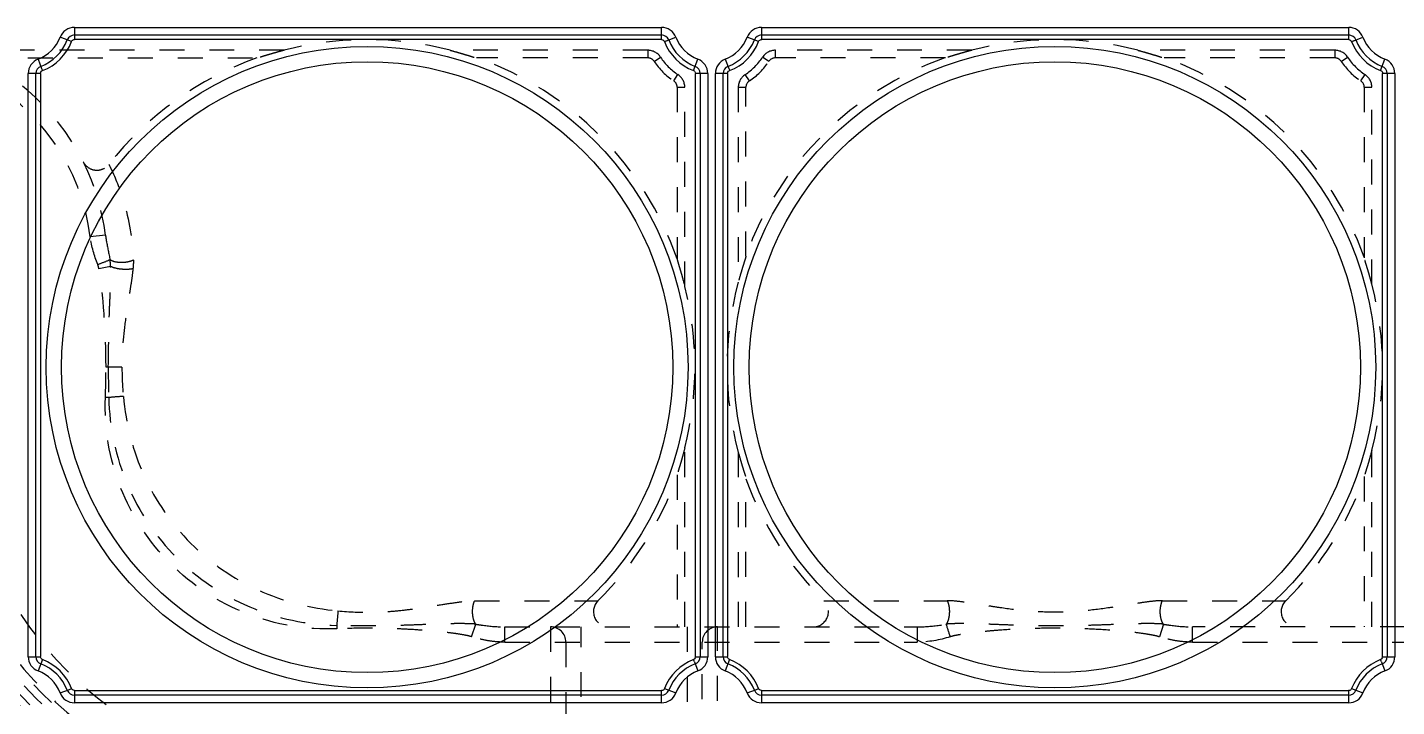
# Model space of a CAD drawing. Header units: millimetres. Extents: x -840 to 1682, y -9216 to -2117.
# Drawn here: x 1020.3 to 1109.9, y -2551.6 to -2507.1 of the extents above; entities that cross this region are included whole.
import ezdxf

# ---------------------------------------------------------------- set-up
doc = ezdxf.new("R2010")
doc.units = ezdxf.units.MM
doc.header["$LTSCALE"] = 16.335
doc.linetypes.add('HIDDEN', pattern=[0.2, 0.1, -0.1])
doc.layers.get('0').update_dxf_attribs({"linetype": 'CONTINUOUS'})
doc.layers.add('DEFAULT_2', color=8, linetype='HIDDEN')

msp = doc.modelspace()

# ---------------------------------------------------------------- linework, layer by layer
at = {"color": 7, "linetype": 'Continuous'}
for p, q in [((1023.174, -2508.041), (1022.427, -2507.755)), ((1023.361, -2507.112), (1023.361, -2507.912)), ((1023.361, -2507.112), (1061.784, -2507.112)), ((1023.361, -2507.612), (1061.784, -2507.612)), ((1061.784, -2507.912), (1061.784, -2507.112)), ((1062.115, -2507.986), (1062.718, -2507.755)), ((1068.136, -2508.041), (1067.389, -2507.755)), ((1068.323, -2507.112), (1068.323, -2507.912)), ((1068.323, -2507.112), (1106.746, -2507.112)), ((1068.323, -2507.612), (1106.746, -2507.612)), ((1106.746, -2507.912), (1106.746, -2507.112)), ((1107.077, -2507.986), (1107.68, -2507.755)), ((1061.784, -2507.912), (1023.372, -2507.912)), ((1062.115, -2507.986), (1061.974, -2508.051)), ((1106.746, -2507.912), (1068.334, -2507.912)), ((1107.077, -2507.986), (1106.936, -2508.051)), ((1020.984, -2509.198), (1021.215, -2509.801)), ((1063.875, -2509.945), (1064.161, -2509.198)), ((1065.946, -2509.198), (1066.177, -2509.801)), ((1108.837, -2509.945), (1109.122, -2509.198)), ((1020.342, -2548.317), (1020.342, -2510.132)), ((1021.142, -2510.132), (1020.342, -2510.132)), ((1020.842, -2548.317), (1020.842, -2510.132)), ((1021.142, -2510.132), (1021.142, -2548.305)), ((1021.215, -2509.801), (1021.28, -2509.941)), ((1064.803, -2510.132), (1064.003, -2510.132)), ((1064.003, -2548.317), (1064.003, -2510.143)), ((1064.303, -2510.132), (1064.303, -2548.317)), ((1064.803, -2510.132), (1064.803, -2548.317)), ((1065.303, -2548.317), (1065.303, -2510.132)), ((1066.103, -2510.132), (1065.303, -2510.132)), ((1065.803, -2548.317), (1065.803, -2510.132)), ((1066.103, -2510.132), (1066.103, -2548.305)), ((1066.177, -2509.801), (1066.242, -2509.941)), ((1109.765, -2510.132), (1108.965, -2510.132)), ((1108.965, -2548.317), (1108.965, -2510.143)), ((1109.265, -2510.132), (1109.265, -2548.317)), ((1109.765, -2510.132), (1109.765, -2548.317)), ((1020.342, -2548.317), (1021.142, -2548.317)), ((1021.27, -2548.503), (1020.984, -2549.251)), ((1063.93, -2548.647), (1063.865, -2548.507)), ((1063.93, -2548.647), (1064.161, -2549.251)), ((1064.003, -2548.317), (1064.803, -2548.317)), ((1065.303, -2548.317), (1066.103, -2548.317)), ((1066.232, -2548.503), (1065.946, -2549.251)), ((1108.892, -2548.647), (1108.827, -2548.507)), ((1108.892, -2548.647), (1109.122, -2549.251)), ((1108.965, -2548.317), (1109.765, -2548.317)), ((1022.427, -2550.693), (1023.03, -2550.462)), ((1023.03, -2550.462), (1023.171, -2550.398)), ((1023.361, -2550.536), (1023.361, -2551.336)), ((1023.361, -2550.536), (1061.773, -2550.536)), ((1061.784, -2550.836), (1023.361, -2550.836)), ((1061.784, -2551.336), (1061.784, -2550.536)), ((1061.971, -2550.407), (1062.718, -2550.693)), ((1067.389, -2550.693), (1067.992, -2550.462)), ((1067.992, -2550.462), (1068.132, -2550.398)), ((1068.323, -2550.536), (1068.323, -2551.336)), ((1068.323, -2550.536), (1106.734, -2550.536)), ((1106.746, -2550.836), (1068.323, -2550.836)), ((1106.746, -2551.336), (1106.746, -2550.536)), ((1106.933, -2550.407), (1107.68, -2550.693)), ((1061.784, -2551.336), (1023.361, -2551.336)), ((1106.746, -2551.336), (1068.323, -2551.336))]:
    msp.add_line(p, q, dxfattribs=at)
for centre, radius in [((1042.515, -2529.362), 21), ((1087.515, -2529.362), 21), ((1042.515, -2529.362), 20), ((1087.515, -2529.362), 20)]:
    msp.add_circle(centre, radius, dxfattribs=at)
for centre, radius, start, end in [((1020.092, -2506.862), 2.5, 290.92483, 339.07517), ((1023.361, -2508.112), 1, 90, 159.07517), ((1023.361, -2508.112), 0.5, 90, 159.07517), ((1061.784, -2508.112), 1, 20.92483, 90), ((1061.784, -2508.112), 0.5, 20.92483, 90), ((1065.053, -2506.862), 2.5, 200.92483, 249.07517), ((1065.053, -2506.862), 2.5, 290.92483, 339.07517), ((1068.323, -2508.112), 1, 90, 159.07517), ((1068.323, -2508.112), 0.5, 90, 159.07517), ((1106.746, -2508.112), 1, 20.92483, 90), ((1106.746, -2508.112), 0.5, 20.92483, 90), ((1110.015, -2506.862), 2.5, 200.92483, 249.07517), ((1020.092, -2506.862), 3, 290.92483, 339.07517), ((1020.092, -2506.862), 3.3, 291.01343, 339.07517), ((1065.053, -2506.862), 3.3, 201.01343, 249.07517), ((1065.053, -2506.862), 3, 200.92483, 249.07517), ((1065.053, -2506.862), 3, 290.92483, 339.07517), ((1065.053, -2506.862), 3.3, 291.01343, 339.07517), ((1110.015, -2506.862), 3.3, 201.01343, 249.07517), ((1110.015, -2506.862), 3, 200.92483, 249.07517), ((1021.342, -2510.132), 1, 110.92483, 180), ((1021.342, -2510.132), 0.5, 110.92483, 180), ((1063.803, -2510.132), 0.5, 360, 69.07517), ((1063.803, -2510.132), 1, 0, 69.07517), ((1066.303, -2510.132), 1, 110.92483, 180), ((1066.303, -2510.132), 0.5, 110.92483, 180), ((1108.765, -2510.132), 0.5, 360, 69.07517), ((1108.765, -2510.132), 1, 0, 69.07517), ((1040.015, -2531.862), 81.156, 180, 270), ((1040.015, -2531.862), 81.099, 180, 270), ((1040.015, -2531.862), 79.102, 180, 270), ((1040.015, -2531.862), 71.5, 180, 270), ((1040.015, -2531.862), 68.5, 180, 270), ((1040.015, -2531.862), 66, 180, 270), ((1021.342, -2548.317), 1, 180, 249.07517), ((1021.342, -2548.317), 0.5, 180, 249.07517), ((1020.092, -2551.586), 3, 20.92483, 69.07517), ((1020.092, -2551.586), 3.3, 21.01342, 69.07517), ((1065.053, -2551.586), 3.3, 111.01343, 159.07517), ((1065.053, -2551.586), 3, 110.92483, 159.07517), ((1063.803, -2548.317), 0.5, 290.92483, 0), ((1063.803, -2548.317), 1, 290.92483, 0), ((1066.303, -2548.317), 1, 180, 249.07517), ((1066.303, -2548.317), 0.5, 180, 249.07517), ((1065.053, -2551.586), 3, 20.92483, 69.07517), ((1065.053, -2551.586), 3.3, 21.01342, 69.07517), ((1110.015, -2551.586), 3.3, 111.01343, 159.07517), ((1110.015, -2551.586), 3, 110.92483, 159.07517), ((1108.765, -2548.317), 0.5, 290.92483, 0), ((1108.765, -2548.317), 1, 290.92483, 360), ((1020.092, -2551.586), 2.5, 20.92483, 69.07517), ((1065.053, -2551.586), 2.5, 110.92483, 159.07517), ((1065.053, -2551.586), 2.5, 20.92483, 69.07517), ((1110.015, -2551.586), 2.5, 110.92483, 159.07517), ((1023.361, -2550.336), 1, 200.92483, 270), ((1023.361, -2550.336), 0.5, 200.92483, 270), ((1061.784, -2550.336), 0.5, 270, 339.07517), ((1061.784, -2550.336), 1, 270, 339.07517), ((1068.323, -2550.336), 1, 200.92483, 270), ((1068.323, -2550.336), 0.5, 200.92483, 270), ((1106.746, -2550.336), 0.5, 270, 339.07517), ((1106.746, -2550.336), 1, 270, 339.07517)]:
    msp.add_arc(centre, radius, start, end, dxfattribs=at)
for points in [[(1023.174, -2508.041), (1023.184, -2508.016), (1023.199, -2507.992), (1023.218, -2507.972)], [(1023.218, -2507.972), (1023.237, -2507.953), (1023.26, -2507.937), (1023.285, -2507.927)], [(1023.285, -2507.927), (1023.313, -2507.916), (1023.343, -2507.911), (1023.372, -2507.912)], [(1061.784, -2507.912), (1061.837, -2507.912), (1061.894, -2507.937), (1061.93, -2507.976)], [(1061.93, -2507.976), (1061.949, -2507.996), (1061.964, -2508.02), (1061.973, -2508.046)], [(1068.136, -2508.041), (1068.146, -2508.016), (1068.161, -2507.992), (1068.18, -2507.972)], [(1068.18, -2507.972), (1068.199, -2507.953), (1068.222, -2507.937), (1068.247, -2507.927)], [(1068.247, -2507.927), (1068.275, -2507.916), (1068.305, -2507.911), (1068.334, -2507.912)], [(1106.746, -2507.912), (1106.799, -2507.912), (1106.856, -2507.937), (1106.892, -2507.976)], [(1106.892, -2507.976), (1106.911, -2507.996), (1106.926, -2508.02), (1106.935, -2508.046)], [(1021.142, -2510.132), (1021.142, -2510.078), (1021.166, -2510.022), (1021.205, -2509.985)], [(1021.205, -2509.985), (1021.225, -2509.967), (1021.249, -2509.951), (1021.275, -2509.943)], [(1063.875, -2509.945), (1063.9, -2509.955), (1063.924, -2509.97), (1063.944, -2509.989)], [(1063.944, -2509.989), (1063.963, -2510.008), (1063.979, -2510.031), (1063.989, -2510.056)], [(1063.989, -2510.056), (1064, -2510.084), (1064.005, -2510.114), (1064.003, -2510.143)], [(1066.103, -2510.132), (1066.103, -2510.078), (1066.128, -2510.022), (1066.167, -2509.985)], [(1066.167, -2509.985), (1066.187, -2509.967), (1066.211, -2509.951), (1066.237, -2509.943)], [(1108.837, -2509.945), (1108.862, -2509.955), (1108.886, -2509.97), (1108.906, -2509.989)], [(1108.906, -2509.989), (1108.925, -2510.008), (1108.941, -2510.031), (1108.951, -2510.056)], [(1108.951, -2510.056), (1108.962, -2510.084), (1108.967, -2510.114), (1108.965, -2510.143)], [(1021.156, -2548.392), (1021.145, -2548.365), (1021.14, -2548.334), (1021.142, -2548.305)], [(1021.201, -2548.459), (1021.182, -2548.44), (1021.166, -2548.417), (1021.156, -2548.392)], [(1021.27, -2548.503), (1021.245, -2548.494), (1021.221, -2548.478), (1021.201, -2548.459)], [(1063.94, -2548.463), (1063.92, -2548.481), (1063.896, -2548.497), (1063.87, -2548.505)], [(1064.003, -2548.317), (1064.003, -2548.37), (1063.979, -2548.426), (1063.94, -2548.463)], [(1066.118, -2548.392), (1066.107, -2548.365), (1066.102, -2548.334), (1066.103, -2548.305)], [(1066.163, -2548.459), (1066.144, -2548.44), (1066.128, -2548.417), (1066.118, -2548.392)], [(1066.232, -2548.503), (1066.206, -2548.494), (1066.183, -2548.478), (1066.163, -2548.459)], [(1108.902, -2548.463), (1108.882, -2548.481), (1108.858, -2548.497), (1108.832, -2548.505)], [(1108.965, -2548.317), (1108.965, -2548.37), (1108.94, -2548.426), (1108.902, -2548.463)], [(1023.212, -2550.47), (1023.195, -2550.45), (1023.18, -2550.427), (1023.172, -2550.402)], [(1023.361, -2550.536), (1023.307, -2550.536), (1023.249, -2550.51), (1023.212, -2550.47)], [(1061.859, -2550.521), (1061.832, -2550.532), (1061.802, -2550.537), (1061.773, -2550.536)], [(1061.927, -2550.476), (1061.908, -2550.495), (1061.884, -2550.511), (1061.859, -2550.521)], [(1061.971, -2550.407), (1061.961, -2550.433), (1061.946, -2550.457), (1061.927, -2550.476)], [(1068.174, -2550.47), (1068.157, -2550.45), (1068.142, -2550.427), (1068.134, -2550.402)], [(1068.323, -2550.536), (1068.268, -2550.536), (1068.211, -2550.51), (1068.174, -2550.47)], [(1106.821, -2550.521), (1106.794, -2550.532), (1106.764, -2550.537), (1106.734, -2550.536)], [(1106.889, -2550.476), (1106.87, -2550.495), (1106.846, -2550.511), (1106.821, -2550.521)], [(1106.933, -2550.407), (1106.923, -2550.433), (1106.908, -2550.457), (1106.889, -2550.476)]]:
    msp.add_open_spline(points, degree=3, dxfattribs=at)
at = {"layer": 'DEFAULT_2', "color": 8, "linetype": 'HIDDEN'}
for p, q in [((1037.09, -2508.612), (1015.9, -2508.612)), ((1060.878, -2508.612), (1047.941, -2508.612)), ((1060.878, -2508.612), (1060.878, -2509.112)), ((1069.229, -2509.112), (1069.229, -2508.612)), ((1082.09, -2508.612), (1069.229, -2508.612)), ((1105.84, -2508.612), (1092.941, -2508.612)), ((1105.84, -2508.612), (1105.84, -2509.112)), ((1017.054, -2509.112), (1035.361, -2509.112)), ((1060.878, -2509.112), (1049.67, -2509.112)), ((1061.295, -2509.337), (1061.713, -2509.062)), ((1068.812, -2509.337), (1068.394, -2509.062)), ((1080.361, -2509.112), (1069.229, -2509.112)), ((1105.84, -2509.112), (1094.67, -2509.112)), ((1106.257, -2509.337), (1106.675, -2509.062)), ((1062.578, -2510.621), (1062.853, -2510.203)), ((1067.528, -2510.621), (1067.253, -2510.203)), ((1107.54, -2510.621), (1107.815, -2510.203)), ((1062.803, -2511.038), (1062.803, -2522.317)), ((1062.803, -2511.038), (1063.303, -2511.038)), ((1063.303, -2524.085), (1063.303, -2511.038)), ((1066.803, -2511.038), (1066.803, -2523.793)), ((1066.803, -2511.038), (1067.303, -2511.038)), ((1067.303, -2522.101), (1067.303, -2511.038)), ((1107.765, -2511.038), (1107.765, -2522.208)), ((1107.765, -2511.038), (1108.265, -2511.038)), ((1108.265, -2523.937), (1108.265, -2511.038)), ((1025.394, -2520.709), (1024.402, -2520.836)), ((1025.72, -2522.765), (1024.962, -2522.918)), ((1026.471, -2529.362), (1025.428, -2529.362)), ((1025.604, -2531.353), (1025.386, -2531.345)), ((1063.303, -2546.362), (1063.303, -2534.64)), ((1066.803, -2534.932), (1066.803, -2546.362)), ((1108.265, -2546.362), (1108.265, -2534.788)), ((1062.803, -2536.408), (1062.803, -2546.362)), ((1107.765, -2536.517), (1107.765, -2546.362)), ((1067.303, -2546.362), (1067.303, -2536.624)), ((1049.553, -2544.651), (1057.623, -2544.651)), ((1072.407, -2544.651), (1080.477, -2544.651)), ((1094.553, -2544.651), (1102.623, -2544.651)), ((1040.524, -2546.274), (1040.533, -2546.492)), ((1049.355, -2547.013), (1049.618, -2546.188)), ((1051.529, -2547.362), (1051.529, -2546.362)), ((1051.529, -2546.362), (1078.501, -2546.362)), ((1054.524, -2546.362), (1054.524, -2557.741)), ((1056.524, -2557.488), (1056.524, -2546.362)), ((1063.447, -2546.362), (1063.447, -2557.488)), ((1065.447, -2557.741), (1065.447, -2546.362)), ((1078.501, -2546.362), (1078.501, -2547.362)), ((1094.618, -2546.188), (1094.356, -2547.013)), ((1123.501, -2546.362), (1096.529, -2546.362)), ((1096.529, -2547.362), (1096.529, -2546.362)), ((1051.529, -2547.362), (1078.501, -2547.362)), ((1055.524, -2547.362), (1055.524, -2557.626)), ((1064.447, -2557.626), (1064.447, -2547.362)), ((1096.529, -2547.362), (1123.501, -2547.362))]:
    msp.add_line(p, q, dxfattribs=at)
for centre, radius, start, end in [((1010.515, -2522.612), 15, 7.29019, 81.70679), ((1042.515, -2529.362), 21.448, 75.34658, 104.65342), ((1060.878, -2509.612), 1, 33.36701, 90), ((1069.229, -2509.612), 1, 90, 146.63299), ((1087.515, -2529.362), 21.448, 75.34658, 104.65342), ((1105.84, -2509.612), 1, 33.36701, 90), ((1042.515, -2529.362), 21.494, 109.59012, 141.8377), ((1042.515, -2529.362), 21.494, 19.28489, 70.40988), ((1060.878, -2509.612), 0.5, 33.36701, 90), ((1065.053, -2506.862), 4.5, 213.36701, 236.63299), ((1065.053, -2506.862), 4, 213.36701, 236.63299), ((1065.053, -2506.862), 4, 303.36701, 326.63299), ((1087.515, -2529.362), 21.494, 109.59012, 160.10915), ((1065.053, -2506.862), 4.5, 303.36701, 326.63299), ((1069.229, -2509.612), 0.5, 90, 146.63299), ((1087.515, -2529.362), 21.494, 19.59012, 70.40988), ((1105.84, -2509.612), 0.5, 33.36701, 90), ((1110.015, -2506.862), 4.5, 213.36701, 236.63299), ((1110.015, -2506.862), 4, 213.36701, 236.63299), ((1010.515, -2522.612), 14, 7.29002, 62.26808), ((1062.303, -2511.038), 1, 0, 56.63299), ((1067.803, -2511.038), 1, 123.36701, 180), ((1107.265, -2511.038), 1, 0, 56.63299), ((1062.303, -2511.038), 0.5, 0, 56.63299), ((1067.803, -2511.038), 0.5, 123.36701, 180), ((1107.265, -2511.038), 0.5, 0, 56.63299), ((1087.515, -2529.362), 21.448, 164.94945, 195.05055), ((1087.515, -2529.362), 21.448, 345.34658, 14.65342), ((1042.515, -2529.362), 21.448, 345.75453, 14.24547), ((977.063, -2529.342), 48.365, 357.62651, 359.97545), ((1098.517, -2529.351), 72.941, 180.00935, 181.57349), ((1040.015, -2531.862), 80.657, 180, 270), ((1040.015, -2531.862), 80.158, 180, 270), ((1040.015, -2531.862), 79.659, 180, 270), ((1040.015, -2531.862), 79.603, 180, 270), ((1040.015, -2531.862), 70, 180, 270), ((1039.515, -2532.362), 27.5, 180, 269.99991), ((1039.515, -2532.362), 27, 180, 270), ((1039.716, -2532.362), 26.55, 180, 269.53745), ((1039.716, -2532.362), 26.051, 180, 269.5359), ((1042.515, -2529.362), 21.494, 314.65893, 340.71511), ((1087.515, -2529.362), 21.494, 199.89085, 225.34107), ((1087.515, -2529.362), 21.494, 314.65893, 340.40988), ((1039.716, -2532.362), 23.837, 197.87692, 269.53226), ((1039.716, -2532.362), 25.834, 197.87834, 269.5359), ((1058.326, -2545.362), 1, 134.65944, 270.04146), ((1071.705, -2545.362), 1, 269.9585, 45.34061), ((1103.326, -2545.362), 1, 134.65946, 270.04148), ((1054.524, -2547.362), 1, 0, 90), ((1065.447, -2547.362), 1, 90, 180), ((876.522, -2611.34), 214.048, 17.48903, 17.72087)]:
    msp.add_arc(centre, radius, start, end, dxfattribs=at)
for points, knots in [([(1037.09, -2508.612), (1036.933, -2508.654), (1036.698, -2508.717), (1036.387, -2508.806), (1036.156, -2508.874), (1035.929, -2508.942), (1035.743, -2508.999), (1035.6, -2509.044), (1035.503, -2509.073), (1035.429, -2509.096), (1035.384, -2509.108), (1035.367, -2509.112), (1035.361, -2509.112)], [0, 0, 0, 0, 0.270583, 0.405385, 0.53937, 0.671758, 0.800788, 0.8627, 0.920961, 0.971232, 0.989837, 1, 1, 1, 1]), ([(1047.941, -2508.612), (1048.098, -2508.654), (1048.333, -2508.717), (1048.644, -2508.806), (1048.875, -2508.874), (1049.102, -2508.942), (1049.288, -2508.999), (1049.43, -2509.044), (1049.528, -2509.073), (1049.601, -2509.096), (1049.647, -2509.108), (1049.664, -2509.112), (1049.67, -2509.112)], [0, 0, 0, 0, 0.270583, 0.405386, 0.53937, 0.671759, 0.800789, 0.862701, 0.920962, 0.971232, 0.989837, 1, 1, 1, 1]), ([(1082.09, -2508.612), (1081.933, -2508.654), (1081.698, -2508.717), (1081.387, -2508.806), (1081.156, -2508.874), (1080.929, -2508.942), (1080.743, -2508.999), (1080.6, -2509.044), (1080.503, -2509.073), (1080.429, -2509.096), (1080.384, -2509.108), (1080.367, -2509.112), (1080.361, -2509.112)], [0, 0, 0, 0, 0.270583, 0.405385, 0.53937, 0.671758, 0.800788, 0.8627, 0.920961, 0.971232, 0.989837, 1, 1, 1, 1]), ([(1092.941, -2508.612), (1093.098, -2508.654), (1093.333, -2508.717), (1093.644, -2508.806), (1093.875, -2508.874), (1094.102, -2508.942), (1094.288, -2508.999), (1094.43, -2509.044), (1094.528, -2509.073), (1094.601, -2509.096), (1094.647, -2509.108), (1094.664, -2509.112), (1094.67, -2509.112)], [0, 0, 0, 0, 0.270583, 0.405386, 0.53937, 0.671759, 0.800789, 0.862701, 0.920962, 0.971232, 0.989837, 1, 1, 1, 1]), ([(1023.934, -2515.909), (1024.008, -2516.058), (1024.236, -2516.322), (1024.723, -2516.5), (1025.236, -2516.424), (1025.512, -2516.212), (1025.615, -2516.081)], [0, 0, 0, 0, 0.250072, 0.499988, 0.749946, 1, 1, 1, 1]), ([(1025.615, -2516.081), (1025.684, -2516.217), (1026.051, -2516.983), (1026.828, -2519.012), (1027.167, -2521.029), (1027.216, -2522.347)], [0, 0, 0, 0, 0.070389, 0.39158, 1, 1, 1, 1]), ([(1025.394, -2520.709), (1025.411, -2520.841), (1025.493, -2521.386), (1025.609, -2521.925), (1025.697, -2522.334)], [0, 0, 0, 0, 0.240819, 1, 1, 1, 1]), ([(1067.303, -2522.101), (1067.303, -2522.107), (1067.299, -2522.123), (1067.287, -2522.167), (1067.265, -2522.238), (1067.235, -2522.334), (1067.191, -2522.473), (1067.135, -2522.655), (1067.066, -2522.877), (1066.998, -2523.104), (1066.909, -2523.409), (1066.845, -2523.639), (1066.803, -2523.793)], [0, 0, 0, 0, 0.009968, 0.028273, 0.078083, 0.136102, 0.197908, 0.326944, 0.459491, 0.593713, 0.728797, 1, 1, 1, 1]), ([(1108.265, -2523.937), (1108.224, -2523.78), (1108.161, -2523.545), (1108.072, -2523.234), (1108.004, -2523.003), (1107.935, -2522.776), (1107.878, -2522.59), (1107.834, -2522.447), (1107.804, -2522.35), (1107.782, -2522.277), (1107.77, -2522.231), (1107.765, -2522.214), (1107.765, -2522.208)], [0, 0, 0, 0, 0.270583, 0.405385, 0.53937, 0.671758, 0.800788, 0.8627, 0.920961, 0.971232, 0.989837, 1, 1, 1, 1]), ([(1025.697, -2522.334), (1025.648, -2522.354), (1025.38, -2522.462), (1025.11, -2522.565), (1024.89, -2522.648)], [0, 0, 0, 0, 0.183508, 1, 1, 1, 1]), ([(1025.428, -2529.362), (1025.428, -2528.82), (1025.409, -2527.736), (1025.327, -2526.113), (1025.194, -2524.506), (1025.067, -2523.44), (1024.962, -2522.918)], [0, 0, 0, 0, 0.251691, 0.502895, 0.753268, 1, 1, 1, 1]), ([(1025.576, -2529.362), (1025.589, -2528.811), (1025.602, -2527.709), (1025.63, -2526.331), (1025.672, -2525.23), (1025.725, -2524.135), (1025.755, -2523.311), (1025.72, -2522.765)], [0, 0, 0, 0, 0.250638, 0.501172, 0.626358, 0.751459, 1, 1, 1, 1]), ([(1025.72, -2522.765), (1025.719, -2522.729), (1025.716, -2522.585), (1025.708, -2522.441), (1025.697, -2522.334)], [0, 0, 0, 0, 0.255354, 1, 1, 1, 1]), ([(1027.216, -2522.347), (1027.113, -2522.402), (1026.86, -2522.487), (1026.448, -2522.53), (1026.041, -2522.488), (1025.792, -2522.396), (1025.697, -2522.334)], [0, 0, 0, 0, 0.222735, 0.503987, 0.783748, 1, 1, 1, 1]), ([(1027.192, -2522.912), (1027.094, -2522.938), (1026.857, -2522.969), (1026.473, -2522.961), (1026.078, -2522.898), (1025.826, -2522.817), (1025.72, -2522.765)], [0, 0, 0, 0, 0.202384, 0.474814, 0.764549, 1, 1, 1, 1]), ([(1027.192, -2522.912), (1027.168, -2523.173), (1027.097, -2523.699), (1026.925, -2524.758), (1026.712, -2526.098), (1026.518, -2527.723), (1026.475, -2528.816), (1026.471, -2529.362)], [0, 0, 0, 0, 0.120913, 0.24485, 0.495476, 0.747615, 1, 1, 1, 1]), ([(1027.216, -2522.347), (1027.218, -2522.393), (1027.22, -2522.582), (1027.206, -2522.77), (1027.192, -2522.912)], [0, 0, 0, 0, 0.242353, 1, 1, 1, 1]), ([(1062.803, -2522.317), (1062.803, -2522.323), (1062.809, -2522.341), (1062.82, -2522.388), (1062.843, -2522.463), (1062.873, -2522.564), (1062.918, -2522.71), (1062.975, -2522.899), (1063.043, -2523.131), (1063.111, -2523.367), (1063.199, -2523.685), (1063.263, -2523.924), (1063.303, -2524.085)], [0, 0, 0, 0, 0.010369, 0.029286, 0.080023, 0.138525, 0.200541, 0.329559, 0.461784, 0.595527, 0.730045, 1, 1, 1, 1]), ([(1040.533, -2546.492), (1038.545, -2546.574), (1034.487, -2545.886), (1029.355, -2542.524), (1025.992, -2537.392), (1025.303, -2533.333), (1025.386, -2531.345)], [0, 0, 0, 0, 0.249988, 0.499985, 0.749979, 1, 1, 1, 1]), ([(1026.563, -2531.274), (1026.501, -2531.277), (1026.18, -2531.299), (1025.861, -2531.328), (1025.604, -2531.353)], [0, 0, 0, 0, 0.195731, 1, 1, 1, 1]), ([(1025.604, -2531.353), (1025.652, -2533.293), (1026.471, -2537.179), (1029.778, -2542.1), (1034.699, -2545.407), (1038.585, -2546.226), (1040.524, -2546.274)], [0, 0, 0, 0, 0.251112, 0.500021, 0.74893, 1, 1, 1, 1]), ([(1026.563, -2531.274), (1026.73, -2533.064), (1027.633, -2536.614), (1030.746, -2541.132), (1035.264, -2544.245), (1038.814, -2545.148), (1040.604, -2545.314)], [0, 0, 0, 0, 0.250812, 0.5, 0.749189, 1, 1, 1, 1]), ([(1063.303, -2534.64), (1063.263, -2534.8), (1063.199, -2535.04), (1063.111, -2535.358), (1063.043, -2535.593), (1062.975, -2535.825), (1062.918, -2536.015), (1062.873, -2536.161), (1062.843, -2536.262), (1062.82, -2536.337), (1062.809, -2536.384), (1062.803, -2536.402), (1062.803, -2536.408)], [0, 0, 0, 0, 0.269955, 0.404473, 0.538216, 0.670441, 0.799459, 0.861475, 0.919977, 0.970714, 0.989631, 1, 1, 1, 1]), ([(1066.803, -2534.932), (1066.845, -2535.086), (1066.909, -2535.316), (1066.998, -2535.621), (1067.066, -2535.848), (1067.135, -2536.07), (1067.191, -2536.252), (1067.235, -2536.391), (1067.265, -2536.487), (1067.287, -2536.558), (1067.299, -2536.602), (1067.303, -2536.618), (1067.303, -2536.624)], [0, 0, 0, 0, 0.271203, 0.406287, 0.540509, 0.673056, 0.802092, 0.863898, 0.921917, 0.971727, 0.990032, 1, 1, 1, 1]), ([(1108.265, -2534.788), (1108.224, -2534.945), (1108.161, -2535.18), (1108.072, -2535.491), (1108.004, -2535.722), (1107.935, -2535.949), (1107.878, -2536.135), (1107.834, -2536.277), (1107.804, -2536.375), (1107.782, -2536.448), (1107.77, -2536.494), (1107.765, -2536.511), (1107.765, -2536.517)], [0, 0, 0, 0, 0.270583, 0.405386, 0.539371, 0.671759, 0.800789, 0.862701, 0.920962, 0.971232, 0.989837, 1, 1, 1, 1]), ([(1040.604, -2545.315), (1040.601, -2545.377), (1040.579, -2545.697), (1040.55, -2546.017), (1040.524, -2546.274)], [0, 0, 0, 0, 0.193975, 1, 1, 1, 1]), ([(1040.604, -2545.314), (1041.36, -2545.391), (1042.502, -2545.432), (1044.019, -2545.358), (1045.152, -2545.244), (1046.276, -2545.086), (1047.387, -2544.908), (1048.305, -2544.764), (1049.025, -2544.673), (1049.38, -2544.65), (1049.553, -2544.651)], [0, 0, 0, 0, 0.253144, 0.379747, 0.506254, 0.63255, 0.758065, 0.88167, 0.942177, 1, 1, 1, 1]), ([(1049.415, -2545.362), (1049.415, -2545.233), (1049.437, -2544.99), (1049.505, -2544.754), (1049.553, -2544.651)], [0, 0, 0, 0, 0.531227, 1, 1, 1, 1]), ([(1049.618, -2546.188), (1049.545, -2546.08), (1049.445, -2545.805), (1049.415, -2545.519), (1049.415, -2545.362)], [0, 0, 0, 0, 0.452721, 1, 1, 1, 1]), ([(1080.615, -2545.362), (1080.615, -2545.519), (1080.585, -2545.805), (1080.486, -2546.081), (1080.413, -2546.188)], [0, 0, 0, 0, 0.547281, 1, 1, 1, 1]), ([(1094.553, -2544.651), (1094.275, -2544.648), (1093.708, -2544.709), (1092.853, -2544.833), (1091.98, -2544.974), (1090.801, -2545.159), (1089.315, -2545.348), (1087.515, -2545.435), (1085.716, -2545.348), (1084.23, -2545.159), (1083.051, -2544.974), (1082.178, -2544.833), (1081.323, -2544.709), (1080.755, -2544.648), (1080.477, -2544.651)], [0, 0, 0, 0, 0.058883, 0.120407, 0.182988, 0.246143, 0.372981, 0.499999, 0.627015, 0.753852, 0.817007, 0.879586, 0.941117, 1, 1, 1, 1]), ([(1080.477, -2544.651), (1080.526, -2544.754), (1080.594, -2544.99), (1080.615, -2545.233), (1080.615, -2545.362)], [0, 0, 0, 0, 0.468773, 1, 1, 1, 1]), ([(1094.415, -2545.362), (1094.415, -2545.233), (1094.437, -2544.99), (1094.505, -2544.754), (1094.553, -2544.651)], [0, 0, 0, 0, 0.531227, 1, 1, 1, 1]), ([(1094.618, -2546.188), (1094.545, -2546.081), (1094.445, -2545.805), (1094.415, -2545.519), (1094.415, -2545.362)], [0, 0, 0, 0, 0.452719, 1, 1, 1, 1]), ([(1049.618, -2546.188), (1049.436, -2546.161), (1049.062, -2546.156), (1048.502, -2546.148), (1047.936, -2546.158), (1047.178, -2546.18), (1046.229, -2546.217), (1045.089, -2546.259), (1043.949, -2546.289), (1042.427, -2546.31), (1041.285, -2546.291), (1040.524, -2546.274)], [0, 0, 0, 0, 0.060755, 0.122658, 0.184948, 0.247421, 0.372669, 0.498084, 0.623554, 0.74904, 1, 1, 1, 1]), ([(1049.618, -2546.188), (1049.778, -2546.215), (1050.411, -2546.313), (1051.052, -2546.362), (1051.529, -2546.362)], [0, 0, 0, 0, 0.254315, 1, 1, 1, 1]), ([(1078.501, -2546.362), (1078.658, -2546.362), (1079.299, -2546.346), (1079.937, -2546.27), (1080.413, -2546.188)], [0, 0, 0, 0, 0.245261, 1, 1, 1, 1]), ([(1094.618, -2546.188), (1094.476, -2546.166), (1094.185, -2546.153), (1093.748, -2546.153), (1093.307, -2546.15), (1092.715, -2546.162), (1091.974, -2546.188), (1091.084, -2546.222), (1090.193, -2546.255), (1089.003, -2546.289), (1087.516, -2546.309), (1086.028, -2546.289), (1084.839, -2546.255), (1083.947, -2546.222), (1083.057, -2546.189), (1082.316, -2546.162), (1081.724, -2546.151), (1081.283, -2546.153), (1080.846, -2546.152), (1080.555, -2546.167), (1080.413, -2546.188)], [0, 0, 0, 0, 0.030363, 0.061196, 0.092306, 0.123514, 0.186101, 0.24882, 0.311592, 0.374388, 0.499997, 0.625605, 0.688401, 0.751173, 0.813891, 0.876478, 0.90769, 0.938797, 0.969626, 1, 1, 1, 1]), ([(1094.618, -2546.188), (1094.778, -2546.215), (1095.411, -2546.313), (1096.052, -2546.362), (1096.529, -2546.362)], [0, 0, 0, 0, 0.254315, 1, 1, 1, 1]), ([(1049.355, -2547.013), (1049.191, -2546.961), (1048.845, -2546.89), (1048.315, -2546.805), (1047.77, -2546.735), (1047.035, -2546.657), (1046.112, -2546.579), (1045, -2546.511), (1043.884, -2546.466), (1042.395, -2546.44), (1041.277, -2546.461), (1040.533, -2546.492)], [0, 0, 0, 0, 0.058142, 0.119568, 0.181733, 0.244233, 0.369721, 0.495558, 0.621595, 0.747746, 1, 1, 1, 1]), ([(1051.529, -2547.362), (1051.345, -2547.363), (1050.885, -2547.342), (1050.154, -2547.236), (1049.619, -2547.095), (1049.355, -2547.013)], [0, 0, 0, 0, 0.250031, 0.625013, 1, 1, 1, 1]), ([(1094.356, -2547.013), (1094.229, -2546.974), (1093.963, -2546.913), (1093.414, -2546.817), (1092.707, -2546.726), (1091.849, -2546.64), (1090.698, -2546.549), (1089.253, -2546.472), (1087.514, -2546.439), (1085.776, -2546.472), (1084.331, -2546.549), (1083.179, -2546.64), (1082.322, -2546.726), (1081.615, -2546.817), (1081.066, -2546.914), (1080.801, -2546.973), (1080.675, -2547.013)], [0, 0, 0, 0, 0.028882, 0.059413, 0.121646, 0.184389, 0.247353, 0.373606, 0.50008, 0.626553, 0.752805, 0.815769, 0.878511, 0.940741, 0.971261, 1, 1, 1, 1]), ([(1096.529, -2547.362), (1096.345, -2547.363), (1095.885, -2547.342), (1095.154, -2547.236), (1094.619, -2547.095), (1094.356, -2547.013)], [0, 0, 0, 0, 0.250031, 0.625013, 1, 1, 1, 1])]:
    msp.add_open_spline(points, degree=3, knots=knots, dxfattribs=at)
for points in [[(1024.89, -2522.648), (1024.663, -2522.065), (1024.482, -2521.456), (1024.402, -2520.836)], [(1024.962, -2522.918), (1024.945, -2522.826), (1024.921, -2522.736), (1024.89, -2522.648)], [(1026.471, -2529.362), (1026.471, -2530), (1026.504, -2530.639), (1026.563, -2531.274)], [(1080.675, -2547.013), (1079.976, -2547.236), (1079.235, -2547.362), (1078.501, -2547.362)]]:
    msp.add_open_spline(points, degree=3, dxfattribs=at)

doc.saveas('drawing.dxf')
